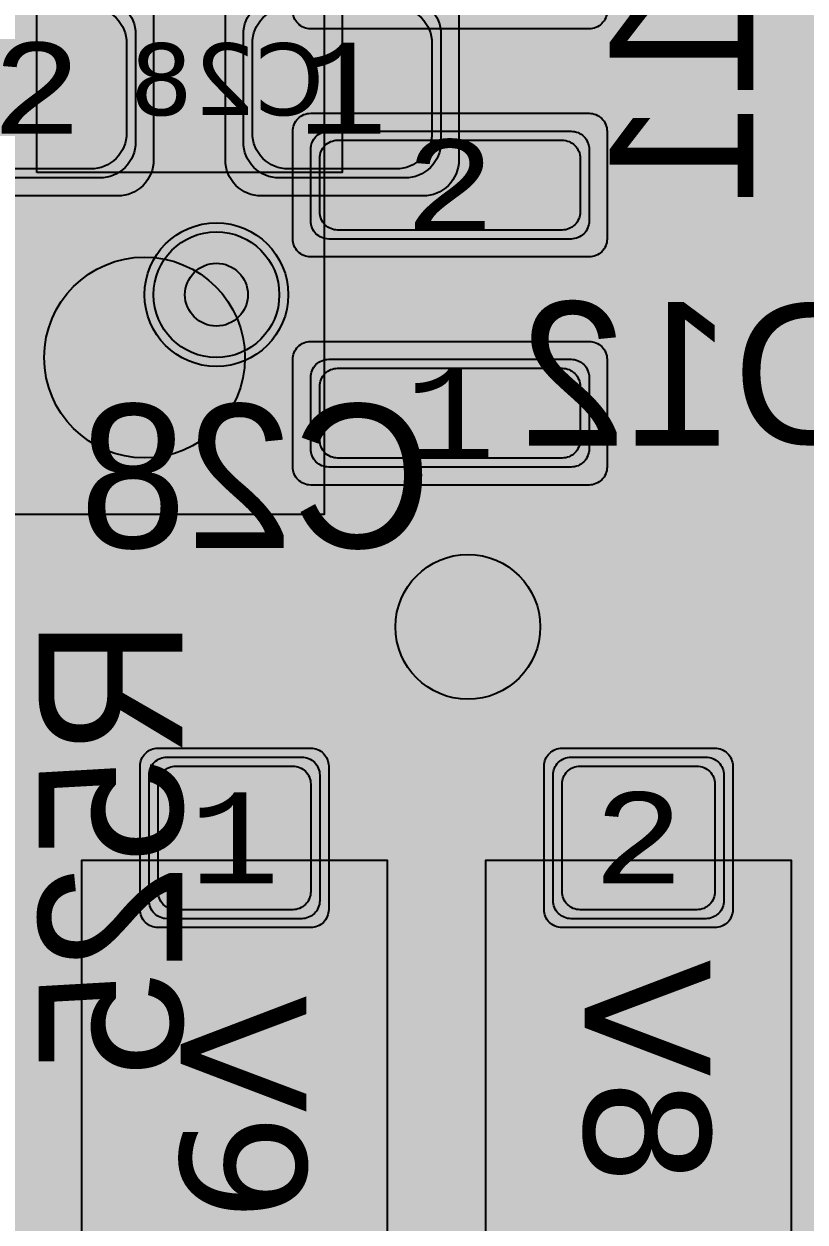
# Model space of a CAD drawing. Extents: x -28 to 199, y -61 to 255.
# Drawn here: x 136.83 to 141.18, y 73.94 to 80.61 of the extents above; entities that cross this region are included whole.
import ezdxf
from ezdxf.enums import TextEntityAlignment as Align

# ---------------------------------------------------------------- set-up
doc = ezdxf.new("R2010")
doc.units = 0
doc.header["$MEASUREMENT"] = 0
for name, color, linetype in [('ASSEMBLY_OUTLINES_BTM', 191, 'CONTINUOUS'), ('ASSEMBLY_OUTLINES_TOP', 102, 'CONTINUOUS'), ('ASSEMBLY_PART_NUMBERS_BTM', 191, 'CONTINUOUS'), ('ASSEMBLY_PART_NUMBERS_TOP', 102, 'CONTINUOUS'), ('ASSEMBLY_REF_DES_BTM', 191, 'CONTINUOUS'), ('ASSEMBLY_REF_DES_TOP', 102, 'CONTINUOUS'), ('DRILL_DRAWING', 21, 'CONTINUOUS'), ('GENERATED_SILKSCREEN_BTM', 255, 'CONTINUOUS'), ('GENERATED_SILKSCREEN_TOP', 140, 'CONTINUOUS'), ('PART_PADS_SMD_BTM', 10, 'CONTINUOUS'), ('PART_PADS_SMD_TOP', 150, 'CONTINUOUS'), ('PIN_NUMBERS_BTM', 8, 'CONTINUOUS'), ('PIN_NUMBERS_TOP', 8, 'CONTINUOUS'), ('PLACEMENT_OUTLINES_BTM', 222, 'CONTINUOUS'), ('PLACEMENT_OUTLINES_TOP', 130, 'CONTINUOUS'), ('PLANE_SHAPES_LAYER_2', 230, 'CONTINUOUS'), ('PLANE_SHAPES_LAYER_3', 81, 'CONTINUOUS'), ('SILKSCREEN_OUTLINES_BTM', 211, 'CONTINUOUS'), ('SILKSCREEN_OUTLINES_TOP', 150, 'CONTINUOUS'), ('SILKSCREEN_REF_DES_BTM', 211, 'CONTINUOUS'), ('SOLDERMASK_PADS_BTM', 12, 'CONTINUOUS'), ('SOLDERMASK_PADS_TOP', 180, 'CONTINUOUS'), ('SOLDERPASTE_PADS_BTM', 12, 'CONTINUOUS'), ('SOLDERPASTE_PADS_TOP', 180, 'CONTINUOUS'), ('TRACES_LAYER_3', 81, 'CONTINUOUS'), ('TRACES_LAYER_BOTTOM', 10, 'CONTINUOUS'), ('TRACES_LAYER_TOP', 150, 'CONTINUOUS'), ('VIA_HOLES_LAYER_2', 30, 'CONTINUOUS'), ('VIA_HOLES_LAYER_3', 30, 'CONTINUOUS'), ('VIA_HOLES_LAYER_BOTTOM', 30, 'CONTINUOUS'), ('VIA_HOLES_LAYER_TOP', 30, 'CONTINUOUS'), ('VIA_PADS_LAYER_2', 230, 'CONTINUOUS'), ('VIA_PADS_LAYER_3', 81, 'CONTINUOUS'), ('VIA_PADS_LAYER_BOTTOM', 10, 'CONTINUOUS'), ('VIA_PADS_LAYER_TOP', 150, 'CONTINUOUS')]:
    doc.layers.add(name, color=color, linetype=linetype)
doc.styles.add('COURIER_NEW', font='COUR.TTF')
doc.styles.add('VERDANA', font='verdana.TTF')
doc.styles.add('VERIBEST_GERBER_0', font='txt')

msp = doc.modelspace()

# ---------------------------------------------------------------- hatches: boundary and pattern name
at = {"layer": 'ASSEMBLY_OUTLINES_TOP'}
h = msp.add_hatch(color=256, dxfattribs=at)
edge = h.paths.add_edge_path()
edge.add_arc((137.5, 78.75), 0.559017, 0, 360)
at = {"layer": 'GENERATED_SILKSCREEN_TOP'}
h = msp.add_hatch(color=256, dxfattribs=at)
edge = h.paths.add_edge_path()
edge.add_arc((139.3, 77.25), 0.403113, 0, 360)
at = {"layer": 'PLANE_SHAPES_LAYER_2'}
h = msp.add_hatch(color=256, dxfattribs=at)
h.paths.add_polyline_path([(169.5, 129.25), (149.5, 129.25), (142.25, 122), (142.25, 90.5), (147.5, 90.5), (147.5, 80), (154, 80), (154, 69.25), (131.75, 69.25), (131.75, 73.25), (121.25, 73.25), (121.25, 81), (110.5, 81), (110.5, 125.75), (106.5, 125.75), (106.5, 128.75), (93.5, 128.75), (93.5, 120.25), (91.75, 120.25), (91.75, 121.5), (80, 121.5), (80, 118.25), (73.25, 118.25), (73.25, 124.5), (67.5, 124.5), (67.5, 128), (57.75, 128), (57.75, 120.25), (55.25, 120.25), (55.25, 121.5), (47.5, 121.5), (47.5, 119), (35, 119), (35, 134.75), (32.75, 134.75), (32.75, 159.75), (29.25, 159.75), (29.25, 175.25), (22.5, 175.25), (22.5, 195.25), (17.25, 195.25), (17.25, 198), (22.5, 198), (22.5, 216.5), (40.25, 216.5), (40.25, 235.5), (54.5, 235.5), (54.5, 254), (87.25, 254), (87.25, 236.25), (86.25, 236.25), (86.25, 228.75), (81, 228.75), (81, 218.75), (95.25, 218.75), (95.25, 194.5), (87, 194.5), (87, 172), (131.1, 172), (131.1, 208.75), (115.5, 208.75), (115.5, 213.75), (106.75, 213.75), (106.75, 218.75), (110.25, 222.25), (110.25, 226.25), (142.5, 226.25), (142.5, 221.5), (160.5, 221.5), (160.5, 240.75), (169.5, 240.75)])
h.paths.add_polyline_path([(35.5, 149.5), (41.75, 149.5), (41.75, 152), (39.25, 152), (39.25, 154), (37.75, 154), (37.75, 152), (35.5, 152)], flags=16)
h.paths.add_polyline_path([(37.5, 125.75), (37.5, 128.75), (42.75, 128.75), (42.75, 125.75)], flags=16)
h.paths.add_polyline_path([(52, 127.75), (52, 130.75), (54.25, 130.75), (54.25, 127.75)], flags=16)
h.paths.add_polyline_path([(50.75, 219.5), (50.75, 226.5), (71.75, 226.5), (71.75, 219.5)], flags=16)
h.paths.add_polyline_path([(66.5, 150.75), (66.5, 177.5), (72.25, 177.5), (72.25, 150.75)], flags=16)
h.paths.add_polyline_path([(47.25, 185.25), (73, 185.25), (73, 188.25), (70.25, 188.25), (70.25, 191), (47.25, 191)], flags=16)
h.paths.add_polyline_path([(84.5, 208), (84.5, 212.75), (85, 212.75), (85, 208)], flags=16)
h.paths.add_polyline_path([(61.5, 137.25), (87.75, 137.25), (87.75, 140.5), (84.75, 140.5), (84.75, 143), (61.5, 143)], flags=16)
h.paths.add_polyline_path([(88.75, 127), (88.75, 130), (91, 130), (91, 127)], flags=16)
h.paths.add_polyline_path([(85.5, 130.25), (85.5, 132.5), (91, 132.5), (91, 130.25)], flags=16)
h.paths.add_polyline_path([(108.75, 142.25), (135.75, 142.25), (135.75, 145.75), (132.25, 145.75), (132.25, 149), (108.75, 149)], flags=16)
h.paths.add_polyline_path([(114.25, 126.75), (140.75, 126.75), (140.75, 129.75), (137.25, 129.75), (137.25, 133), (114.25, 133)], flags=16)
h.paths.add_polyline_path([(155.25, 180.25), (166.25, 180.25), (166.25, 186.25), (152.25, 186.25), (152.25, 183), (155.25, 183)], flags=16)
at = {"layer": 'PLANE_SHAPES_LAYER_3'}
h = msp.add_hatch(color=256, dxfattribs=at)
h.paths.add_polyline_path([(169.5, 129.25), (149.5, 129.25), (142.25, 122), (142.25, 90.5), (147.5, 90.5), (147.5, 80), (154, 80), (154, 69.25), (131.75, 69.25), (131.75, 73.25), (121.25, 73.25), (121.25, 81), (110.5, 81), (110.5, 125.75), (106.5, 125.75), (106.5, 128.75), (93.5, 128.75), (93.5, 120.25), (91.75, 120.25), (91.75, 121.5), (80, 121.5), (80, 118.25), (73.25, 118.25), (73.25, 124.5), (67.5, 124.5), (67.5, 127.75), (58.25, 127.75), (58.25, 130.25), (88.75, 130.25), (88.75, 127), (91, 127), (91, 132.5), (55, 132.5), (55, 131.25), (52, 131.25), (52, 127.75), (55, 127.75), (55, 127.25), (57.75, 127.25), (57.75, 120.25), (55.25, 120.25), (55.25, 121.5), (47.5, 121.5), (47.5, 119), (35, 119), (35, 134.75), (32.75, 134.75), (32.75, 159.75), (29.25, 159.75), (29.25, 175.25), (22.5, 175.25), (22.5, 195.25), (17.25, 195.25), (17.25, 198), (22.5, 198), (22.5, 216.5), (40.25, 216.5), (40.25, 235.5), (54.5, 235.5), (54.5, 254), (87.25, 254), (87.25, 236.25), (86.25, 236.25), (86.25, 228.75), (81, 228.75), (81, 218.75), (95.25, 218.75), (95.25, 194.5), (87, 194.5), (87, 172), (131.1, 172), (131.1, 208.75), (115.5, 208.75), (115.5, 213.75), (106.75, 213.75), (106.75, 218.75), (110.25, 222.25), (110.25, 226.25), (142.5, 226.25), (142.5, 221.5), (160.5, 221.5), (160.5, 240.75), (169.5, 240.75)])
h.paths.add_polyline_path([(35.5, 149.5), (41.75, 149.5), (41.75, 152), (39.25, 152), (39.25, 154), (37.75, 154), (37.75, 152), (35.5, 152)], flags=16)
h.paths.add_polyline_path([(37.5, 125.75), (37.5, 128.75), (42.75, 128.75), (42.75, 125.75)], flags=16)
h.paths.add_polyline_path([(50.75, 219.5), (50.75, 226.5), (71.75, 226.5), (71.75, 219.5)], flags=16)
h.paths.add_polyline_path([(66.5, 150.75), (66.5, 177.5), (72.25, 177.5), (72.25, 150.75)], flags=16)
h.paths.add_polyline_path([(47.25, 185.25), (73, 185.25), (73, 188.25), (70.25, 188.25), (70.25, 191), (47.25, 191)], flags=16)
h.paths.add_polyline_path([(84.5, 208), (84.5, 212.75), (85, 212.75), (85, 208)], flags=16)
h.paths.add_polyline_path([(61.5, 137.25), (87.75, 137.25), (87.75, 140.5), (84.75, 140.5), (84.75, 143), (61.5, 143)], flags=16)
h.paths.add_polyline_path([(108.75, 142.25), (135.75, 142.25), (135.75, 145.75), (132.25, 145.75), (132.25, 149), (108.75, 149)], flags=16)
h.paths.add_polyline_path([(114.25, 126.75), (140.75, 126.75), (140.75, 129.75), (137.25, 129.75), (137.25, 133), (114.25, 133)], flags=16)
h.paths.add_polyline_path([(155.25, 180.25), (166.25, 180.25), (166.25, 186.25), (152.25, 186.25), (152.25, 183), (155.25, 183)], flags=16)
at = {"layer": 'SILKSCREEN_OUTLINES_TOP'}
h = msp.add_hatch(color=256, dxfattribs=at)
edge = h.paths.add_edge_path()
edge.add_arc((139.3, 77.25), 0.403113, 0, 360)
at = {"layer": 'VIA_HOLES_LAYER_2'}
h = msp.add_hatch(color=256, dxfattribs=at)
edge = h.paths.add_edge_path()
edge.add_arc((137.9, 79.1), 0.175, 0, 360)
at = {"layer": 'VIA_HOLES_LAYER_3'}
h = msp.add_hatch(color=256, dxfattribs=at)
edge = h.paths.add_edge_path()
edge.add_arc((137.9, 79.1), 0.175, 0, 360)
at = {"layer": 'VIA_HOLES_LAYER_BOTTOM'}
h = msp.add_hatch(color=256, dxfattribs=at)
edge = h.paths.add_edge_path()
edge.add_arc((137.9, 79.1), 0.175, 0, 360)
at = {"layer": 'VIA_HOLES_LAYER_TOP'}
h = msp.add_hatch(color=256, dxfattribs=at)
edge = h.paths.add_edge_path()
edge.add_arc((137.9, 79.1), 0.175, 0, 360)

# ---------------------------------------------------------------- linework, layer by layer
at = {"layer": 'ASSEMBLY_OUTLINES_BTM'}
msp.add_lwpolyline([(136.9, 79.78), (136.9, 80.73), (138.6, 80.73), (138.6, 79.78)], close=True, dxfattribs=at)
at = {"layer": 'ASSEMBLY_OUTLINES_TOP', "const_width": 0.2}
msp.add_lwpolyline([(134.5, 77.875), (134.5, 86.625), (138.5, 86.625), (138.5, 77.875)], close=True, dxfattribs=at)
at = {"layer": 'ASSEMBLY_OUTLINES_TOP'}
for points in [[(137.15, 73.05), (137.15, 75.95), (138.85, 75.95), (138.85, 73.05)], [(139.4, 73.05), (139.4, 75.95), (141.1, 75.95), (141.1, 73.05)]]:
    msp.add_lwpolyline(points, close=True, dxfattribs=at)
at = {"layer": 'ASSEMBLY_OUTLINES_TOP', "const_width": 0.1}
msp.add_lwpolyline([(138.75, 75.5), (137.25, 75.5)], dxfattribs=at)
at = {"layer": 'ASSEMBLY_OUTLINES_TOP'}
msp.add_circle((137.5, 78.75), 0.559017, dxfattribs=at)
at = {"layer": 'GENERATED_SILKSCREEN_BTM', "const_width": 0.15}
for points in [[(140.854, 80.444), (140.8556, 80.4504), (140.8588, 80.4536), (140.8644, 80.456), (140.8708, 80.4568), (140.8764, 80.456), (140.882, 80.4536), (140.886, 80.4504), (140.8868, 80.444), (140.8868, 80.132), (140.886, 80.1264), (140.882, 80.1216), (140.8764, 80.1192), (140.8708, 80.1184), (140.8644, 80.1192), (140.8588, 80.1216), (140.8556, 80.1264), (140.854, 80.132), (140.854, 80.2728), (140.1028, 80.2728), (140.0972, 80.2736), (140.0932, 80.276), (140.0908, 80.28), (140.09, 80.2856), (140.0892, 80.2896), (140.0892, 80.2936), (140.0908, 80.2968), (140.094, 80.3), (140.3132, 80.456), (140.3188, 80.4584), (140.3244, 80.4584), (140.3292, 80.456), (140.3332, 80.452), (140.3364, 80.4472), (140.338, 80.4416), (140.338, 80.4384), (140.3364, 80.436), (140.3348, 80.4336), (140.3324, 80.432), (140.1532, 80.304), (140.854, 80.304), (140.854, 80.444)], [(140.854, 79.716), (140.8556, 79.7224), (140.8588, 79.7256), (140.8644, 79.728), (140.8708, 79.7288), (140.8764, 79.728), (140.882, 79.7256), (140.886, 79.7224), (140.8868, 79.716), (140.8868, 79.404), (140.886, 79.3984), (140.882, 79.3936), (140.8764, 79.3912), (140.8708, 79.3904), (140.8644, 79.3912), (140.8588, 79.3936), (140.8556, 79.3984), (140.854, 79.404), (140.854, 79.5448), (140.1028, 79.5448), (140.0972, 79.5456), (140.0932, 79.548), (140.0908, 79.552), (140.09, 79.5576), (140.0892, 79.5616), (140.0892, 79.5656), (140.0908, 79.5688), (140.094, 79.572), (140.3132, 79.728), (140.3188, 79.7304), (140.3244, 79.7304), (140.3292, 79.728), (140.3332, 79.724), (140.3364, 79.7192), (140.338, 79.7136), (140.338, 79.7104), (140.3364, 79.708), (140.3348, 79.7056), (140.3324, 79.704), (140.1532, 79.576), (140.854, 79.576), (140.854, 79.716)], [(140.5708, 78.2792), (140.5772, 78.2776), (140.5812, 78.2744), (140.5828, 78.2688), (140.5836, 78.2624), (140.5828, 78.2568), (140.5812, 78.2512), (140.5772, 78.2472), (140.5708, 78.2464), (140.2588, 78.2464), (140.2532, 78.2472), (140.2484, 78.2512), (140.246, 78.2568), (140.2452, 78.2624), (140.246, 78.2688), (140.2484, 78.2744), (140.2532, 78.2776), (140.2588, 78.2792), (140.3996, 78.2792), (140.3996, 79.0304), (140.4004, 79.036), (140.4028, 79.04), (140.4068, 79.0424), (140.4124, 79.0432), (140.4164, 79.044), (140.4204, 79.044), (140.4236, 79.0424), (140.4268, 79.0392), (140.5828, 78.82), (140.5844, 78.8168), (140.5852, 78.8144), (140.5852, 78.8088), (140.5828, 78.804), (140.5788, 78.8), (140.574, 78.7968), (140.5684, 78.7952), (140.5652, 78.7952), (140.5628, 78.796), (140.5588, 78.8008), (140.4308, 78.98), (140.4308, 78.2792), (140.5708, 78.2792)], [(139.5268, 79.0432), (139.3924, 78.9336), (139.39, 78.9296), (139.3892, 78.9264), (139.3876, 78.924), (139.3868, 78.9208), (139.3868, 78.8112), (139.3876, 78.808), (139.3892, 78.8032), (139.39, 78.7992), (139.3924, 78.7976), (139.9252, 78.3648), (139.9252, 78.2792), (139.4028, 78.2792), (139.3972, 78.2776), (139.3924, 78.2744), (139.39, 78.2688), (139.3892, 78.2624), (139.39, 78.2568), (139.3924, 78.2512), (139.3972, 78.248), (139.4028, 78.2464), (139.942, 78.2464), (139.9484, 78.248), (139.9524, 78.252), (139.9564, 78.256), (139.958, 78.2624), (139.958, 78.372), (139.9572, 78.3744), (139.9556, 78.38), (139.954, 78.3824), (139.9532, 78.384), (139.9508, 78.3856), (139.4188, 78.8192), (139.4188, 78.9128), (139.5436, 79.0136), (139.802, 79.0136), (139.9324, 78.9072), (139.938, 78.9056), (139.9436, 78.9064), (139.9484, 78.9088), (139.9524, 78.9136), (139.9548, 78.9184), (139.9556, 78.924), (139.9548, 78.9296), (139.9532, 78.932), (139.9508, 78.9336), (139.8164, 79.0432), (139.8132, 79.044), (139.8116, 79.0448), (139.81, 79.0456), (139.8068, 79.0464), (139.5372, 79.0464), (139.534, 79.0456), (139.5324, 79.0448), (139.53, 79.044), (139.5268, 79.0432)], [(141.4268, 78.2464), (141.022, 78.2464), (141.0188, 78.2464), (141.0172, 78.2472), (141.0156, 78.248), (141.0116, 78.2496), (140.8764, 78.3592), (140.874, 78.3624), (140.8732, 78.364), (140.8716, 78.368), (140.8708, 78.372), (140.8708, 78.9208), (140.8716, 78.9248), (140.8732, 78.9272), (140.8732, 78.9296), (140.8748, 78.9304), (140.8756, 78.9312), (140.8764, 78.9328), (141.0116, 79.0432)], [(141.4092, 79.0136), (141.0276, 79.0136), (140.9028, 78.9128), (140.9028, 78.38), (141.0276, 78.2792), (141.4092, 78.2792), (141.4092, 79.0136)], [(141.0116, 79.0432), (141.0156, 79.0448), (141.0188, 79.0456), (141.022, 79.0464), (141.4268, 79.0464)], [(136.9448, 78.1812), (136.9704, 78.1044), (136.9448, 78.0276), (136.9448, 78.0252), (136.944, 78.022), (136.944, 77.7748), (136.944, 77.7724), (136.9448, 77.77), (136.9456, 77.7668), (136.9488, 77.7636), (137.0288, 77.6812), (137.0328, 77.678), (137.0368, 77.6772), (137.04, 77.6764), (137.3336, 77.6764), (137.336, 77.6764), (137.3384, 77.6772), (137.3416, 77.678), (137.3448, 77.6812), (137.4248, 77.7636), (137.4288, 77.7668), (137.4296, 77.77), (137.4296, 77.7748), (137.4296, 78.022), (137.4296, 78.0252), (137.4296, 78.0268), (137.4288, 78.0276), (137.4032, 78.1044), (137.4288, 78.1812), (137.4296, 78.182), (137.4296, 78.1868), (137.4296, 78.3788), (137.4296, 78.382), (137.4288, 78.386), (137.4248, 78.39), (137.3448, 78.4724), (137.3416, 78.4748), (137.3384, 78.4756), (137.336, 78.4764), (137.3336, 78.4764), (137.04, 78.4764), (137.0368, 78.4756), (137.0328, 78.4748), (137.0288, 78.4724), (136.9488, 78.39), (136.9456, 78.3852), (136.9448, 78.382), (136.944, 78.3788), (136.944, 78.1868), (136.944, 78.1836), (136.9448, 78.182), (136.9448, 78.1812)], [(137.8064, 78.4732), (137.672, 78.3636), (137.6696, 78.3596), (137.6688, 78.3564), (137.6672, 78.354), (137.6664, 78.3508), (137.6664, 78.2412), (137.6672, 78.238), (137.6688, 78.2332), (137.6696, 78.2292), (137.672, 78.2276), (138.2048, 77.7948), (138.2048, 77.7092), (137.6824, 77.7092), (137.6768, 77.7076), (137.672, 77.7044), (137.6696, 77.6988), (137.6688, 77.6924), (137.6696, 77.6868), (137.672, 77.6812), (137.6768, 77.678), (137.6824, 77.6764), (138.2216, 77.6764), (138.228, 77.678), (138.232, 77.682), (138.236, 77.686), (138.2376, 77.6924), (138.2376, 77.802), (138.2368, 77.8044), (138.2352, 77.81), (138.2336, 77.8124), (138.2328, 77.814), (138.2304, 77.8156), (137.6984, 78.2492), (137.6984, 78.3428), (137.8232, 78.4436), (138.0816, 78.4436), (138.212, 78.3372), (138.2176, 78.3356), (138.2232, 78.3364), (138.228, 78.3388), (138.232, 78.3436), (138.2344, 78.3484), (138.2352, 78.354), (138.2344, 78.3596), (138.2328, 78.362), (138.2304, 78.3636), (138.096, 78.4732), (138.0928, 78.474), (138.0912, 78.4748), (138.0896, 78.4756), (138.0864, 78.4764), (137.8168, 78.4764), (137.8136, 78.4756), (137.812, 78.4748), (137.8096, 78.474), (137.8064, 78.4732)], [(138.8504, 77.6796), (138.9848, 77.7892), (138.9888, 77.7916), (138.9896, 77.7948), (138.9912, 77.798), (138.992, 77.802), (138.992, 78.3508), (138.9912, 78.3548), (138.9896, 78.358), (138.988, 78.3596), (138.9872, 78.3612), (138.9856, 78.3636), (138.8504, 78.4732), (138.848, 78.474), (138.8456, 78.4748), (138.8448, 78.4756), (138.8416, 78.4764), (138.572, 78.4764), (138.568, 78.4756), (138.5664, 78.4748), (138.564, 78.474), (138.5616, 78.4732), (138.4264, 78.3636), (138.4232, 78.3596), (138.4216, 78.3532), (138.4224, 78.3484), (138.424, 78.3444), (138.4264, 78.3412), (138.4304, 78.338), (138.4344, 78.3356), (138.4384, 78.3348), (138.4424, 78.3348), (138.4456, 78.3372), (138.5776, 78.4436), (138.836, 78.4436), (138.9592, 78.3428), (138.9592, 77.81), (138.836, 77.7092), (138.5776, 77.7092), (138.4456, 77.8156), (138.4424, 77.8172), (138.4384, 77.818), (138.4344, 77.8172), (138.4304, 77.8148), (138.4264, 77.8116), (138.424, 77.8076), (138.4224, 77.8028), (138.4216, 77.798), (138.4232, 77.7932), (138.4264, 77.7892), (138.5616, 77.6796), (138.5648, 77.678), (138.5656, 77.6772), (138.568, 77.6772), (138.5688, 77.6764), (138.5696, 77.6764), (138.572, 77.6764), (138.8416, 77.6764), (138.8448, 77.6772), (138.848, 77.678), (138.8504, 77.6796)], [(137.3976, 78.37), (137.3976, 78.1884), (137.376, 78.1196), (136.9992, 78.1196), (136.976, 78.1884), (136.976, 78.37), (137.0472, 78.4436), (137.3256, 78.4436), (137.3976, 78.37)], [(137.3976, 78.0188), (137.3976, 77.782), (137.3256, 77.7092), (137.0472, 77.7092), (136.976, 77.782), (136.976, 78.0188), (136.9992, 78.0876), (137.376, 78.0876), (137.3976, 78.0188)], [(137.2108, 76.6256), (137.2092, 76.6232), (137.2052, 76.6224), (137.2012, 76.62), (137.1972, 76.62), (137.0324, 76.62), (137.0284, 76.62), (137.026, 76.6224), (137.0236, 76.6224), (137.0228, 76.6232), (137.022, 76.624), (137.0196, 76.6256), (136.91, 76.7616), (136.9084, 76.7656), (136.9076, 76.768), (136.9068, 76.772), (136.9068, 77.1752), (136.9084, 77.1824), (136.9124, 77.1864), (136.9172, 77.1912), (136.9228, 77.1928), (137.6908, 77.1928), (137.6972, 77.1912), (137.7012, 77.1872), (137.7036, 77.1824), (137.7044, 77.1768), (137.7036, 77.1704), (137.7012, 77.1648), (137.6972, 77.1608), (137.6908, 77.1592), (137.3228, 77.1592), (137.3228, 76.7832), (137.6956, 76.652), (137.7012, 76.6488), (137.7044, 76.6432), (137.7052, 76.6368), (137.7036, 76.632), (137.7012, 76.6272), (137.6964, 76.6232), (137.6916, 76.6208), (137.6852, 76.6224), (137.3124, 76.7536), (137.2108, 76.6256)], [(136.9396, 77.1592), (136.9396, 76.776), (137.0404, 76.652), (137.1892, 76.652), (137.2908, 76.776), (137.2908, 77.1592), (136.9396, 77.1592)], [(137.182, 76.2856), (137.1828, 76.2888), (137.1836, 76.2912), (137.1852, 76.2944), (137.2732, 76.4032), (136.9396, 76.4032), (136.9396, 75.8808), (136.938, 75.8752), (136.9348, 75.8704), (136.9292, 75.868), (136.9236, 75.8672), (136.9172, 75.868), (136.9116, 75.8704), (136.9084, 75.8752), (136.9068, 75.8808), (136.9068, 76.4208), (136.9084, 76.4264), (136.9124, 76.4304), (136.9172, 76.4352), (136.9228, 76.4368), (137.3076, 76.4368), (137.3132, 76.436), (137.3172, 76.4336), (137.3196, 76.4304), (137.3212, 76.4248), (137.3228, 76.4208), (137.3236, 76.4176), (137.3228, 76.4136), (137.3204, 76.4104), (137.214, 76.28), (137.214, 76.0216), (137.3156, 75.8968), (137.5732, 75.8968), (137.6732, 76.0216), (137.6732, 76.28), (137.5676, 76.4104), (137.5652, 76.416), (137.5652, 76.4208), (137.5684, 76.4256), (137.5724, 76.4304), (137.578, 76.4336), (137.5836, 76.4344), (137.5868, 76.4344), (137.5892, 76.4336), (137.5932, 76.4296), (137.7036, 76.2944), (137.7052, 76.292), (137.7052, 76.2888), (137.7068, 76.2856), (137.7068, 76.016), (137.7068, 76.0136), (137.706, 76.0128), (137.706, 76.012), (137.7052, 76.0104), (137.7052, 76.0088), (137.7036, 76.0056), (137.5932, 75.8704), (137.5908, 75.868), (137.5892, 75.8672), (137.5844, 75.8656), (137.5812, 75.8648), (137.3076, 75.8648), (137.3044, 75.8656), (137.2996, 75.8672), (137.298, 75.8672), (137.2972, 75.868), (137.2956, 75.8696), (137.294, 75.8704), (137.1852, 76.0056), (137.1836, 76.0096), (137.1828, 76.012), (137.182, 76.016), (137.182, 76.2856)], [(136.91, 75.2488), (137.0196, 75.1144), (137.0236, 75.112), (137.0268, 75.1112), (137.0292, 75.1096), (137.0324, 75.1088), (137.142, 75.1088), (137.1444, 75.1096), (137.15, 75.1112), (137.154, 75.112), (137.1556, 75.1144), (137.5884, 75.6472), (137.674, 75.6472), (137.674, 75.1248), (137.6756, 75.1192), (137.6788, 75.1144), (137.6844, 75.112), (137.6908, 75.1112), (137.6964, 75.112), (137.702, 75.1144), (137.7052, 75.1192), (137.7068, 75.1248), (137.7068, 75.664), (137.7052, 75.6704), (137.7012, 75.6744), (137.6972, 75.6784), (137.6908, 75.68), (137.5812, 75.68), (137.5788, 75.6792), (137.5732, 75.6776), (137.5708, 75.676), (137.5692, 75.6744), (137.5676, 75.6728), (137.134, 75.1408), (137.0404, 75.1408), (136.9396, 75.2656), (136.9396, 75.524), (137.046, 75.6544), (137.0476, 75.66), (137.0468, 75.6648), (137.0444, 75.6704), (137.0396, 75.6736), (137.0348, 75.6768), (137.0292, 75.6776), (137.0236, 75.6768), (137.0196, 75.6728), (136.91, 75.5384), (136.9092, 75.5352), (136.9084, 75.5328), (136.9076, 75.532), (136.9068, 75.5288), (136.9068, 75.2592), (136.9076, 75.256), (136.9076, 75.2552), (136.9084, 75.2544), (136.9092, 75.252), (136.91, 75.2488)], [(137.182, 74.7736), (137.1828, 74.7768), (137.1836, 74.7792), (137.1852, 74.7824), (137.2732, 74.8912), (136.9396, 74.8912), (136.9396, 74.3688), (136.938, 74.3632), (136.9348, 74.3584), (136.9292, 74.356), (136.9236, 74.3552), (136.9172, 74.356), (136.9116, 74.3584), (136.9084, 74.3632), (136.9068, 74.3688), (136.9068, 74.9088), (136.9084, 74.9144), (136.9124, 74.9184), (136.9172, 74.9232), (136.9228, 74.9248), (137.3076, 74.9248), (137.3132, 74.924), (137.3172, 74.9216), (137.3196, 74.9184), (137.3212, 74.9128), (137.3228, 74.9088), (137.3236, 74.9056), (137.3228, 74.9016), (137.3204, 74.8984), (137.214, 74.768), (137.214, 74.5096), (137.3156, 74.3848), (137.5732, 74.3848), (137.6732, 74.5096), (137.6732, 74.768), (137.5676, 74.8984), (137.5652, 74.904), (137.5652, 74.9088), (137.5684, 74.9136), (137.5724, 74.9184), (137.578, 74.9216), (137.5836, 74.9224), (137.5868, 74.9224), (137.5892, 74.9216), (137.5932, 74.9176), (137.7036, 74.7824), (137.7052, 74.78), (137.7052, 74.7768), (137.7068, 74.7736), (137.7068, 74.504), (137.7068, 74.5016), (137.706, 74.5008), (137.706, 74.5), (137.7052, 74.4984), (137.7052, 74.4968), (137.7036, 74.4936), (137.5932, 74.3584), (137.5908, 74.356), (137.5892, 74.3552), (137.5844, 74.3536), (137.5812, 74.3528), (137.3076, 74.3528), (137.3044, 74.3536), (137.2996, 74.3552), (137.298, 74.3552), (137.2972, 74.356), (137.2956, 74.3576), (137.294, 74.3584), (137.1852, 74.4936), (137.1836, 74.4976), (137.1828, 74.5), (137.182, 74.504), (137.182, 74.7736)]]:
    msp.add_lwpolyline(points, dxfattribs=at)
msp.add_lwpolyline([(138.033844, 79.779995), (137.466156, 79.779995, 1.1642e-05), (137.466164, 79.780005), (138.033836, 79.780005, 1.1642e-05), (138.033844, 79.779995)], format="xyb", dxfattribs=at)
at = {"layer": 'GENERATED_SILKSCREEN_TOP', "const_width": 0.15}
for points in [[(138.500005, 80.083206, 1.45686e-05), (138.499995, 80.083204), (138.499995, 80.606796, 1.45686e-05), (138.500005, 80.606794), (138.500005, 80.083206)], [(138.500005, 78.813206, 1.45686e-05), (138.499995, 78.813204), (138.499995, 79.336796, 1.45686e-05), (138.500005, 79.336794), (138.500005, 78.813206)], [(138.500005, 77.875, -0.4142135624), (138.5, 77.874995), (134.5, 77.874995, -0.4142135624), (134.499995, 77.875), (134.499995, 78.066794, 1.45686e-05), (134.500005, 78.066796), (134.500005, 77.875005), (138.499995, 77.875005), (138.499995, 78.066796, 1.45686e-05), (138.500005, 78.066794), (138.500005, 77.875)], [(137.45, 75.949995), (137.150005, 75.949995), (137.150005, 73.050005), (137.45, 73.050005), (137.45, 73.049995), (137.15, 73.049995, -0.4142135624), (137.149995, 73.05), (137.149995, 75.95, -0.4142135624), (137.15, 75.950005), (137.45, 75.950005), (137.45, 75.949995)], [(138.850005, 73.05, -0.4142135624), (138.85, 73.049995), (138.55, 73.049995), (138.55, 73.050005), (138.849995, 73.050005), (138.849995, 75.949995), (138.55, 75.949995), (138.55, 75.950005), (138.85, 75.950005, -0.4142135624), (138.850005, 75.95), (138.850005, 73.05)], [(139.7, 75.949995), (139.400005, 75.949995), (139.400005, 73.050005), (139.7, 73.050005), (139.7, 73.049995), (139.4, 73.049995, -0.4142135624), (139.399995, 73.05), (139.399995, 75.95, -0.4142135624), (139.4, 75.950005), (139.7, 75.950005), (139.7, 75.949995)], [(141.100005, 73.05, -0.4142135624), (141.1, 73.049995), (140.8, 73.049995), (140.8, 73.050005), (141.099995, 73.050005), (141.099995, 75.949995), (140.8, 75.949995), (140.8, 75.950005), (141.1, 75.950005, -0.4142135624), (141.100005, 75.95), (141.100005, 73.05)]]:
    msp.add_lwpolyline(points, format="xyb", dxfattribs=at)
at = {"layer": 'GENERATED_SILKSCREEN_TOP'}
msp.add_circle((139.3, 77.25), 0.403113, dxfattribs=at)
at = {"layer": 'PART_PADS_SMD_BTM'}
for points in [[(137.45, 79.95, -0.4142135624), (137.25, 79.75), (136.55, 79.75, -0.4142135624), (136.35, 79.95), (136.35, 80.55, -0.4142135624), (136.55, 80.75), (137.25, 80.75, -0.4142135624), (137.45, 80.55)], [(139.15, 79.95, -0.4142135624), (138.95, 79.75), (138.25, 79.75, -0.4142135624), (138.05, 79.95), (138.05, 80.55, -0.4142135624), (138.25, 80.75), (138.95, 80.75, -0.4142135624), (139.15, 80.55)]]:
    msp.add_lwpolyline(points, format="xyb", close=True, dxfattribs=at)
at = {"layer": 'PART_PADS_SMD_TOP'}
for points in [[(139.975, 79.51, -0.4142135624), (139.875, 79.41), (138.525, 79.41, -0.4142135624), (138.425, 79.51), (138.425, 79.91, -0.4142135624), (138.525, 80.01), (139.875, 80.01, -0.4142135624), (139.975, 79.91)], [(139.975, 78.24, -0.4142135624), (139.875, 78.14), (138.525, 78.14, -0.4142135624), (138.425, 78.24), (138.425, 78.64, -0.4142135624), (138.525, 78.74), (139.875, 78.74, -0.4142135624), (139.975, 78.64)], [(137.525, 76.425, -0.4142135624), (137.625, 76.525), (138.375, 76.525, -0.4142135624), (138.475, 76.425), (138.475, 75.725, -0.4142135624), (138.375, 75.625), (137.625, 75.625, -0.4142135624), (137.525, 75.725)], [(140.725, 75.725, -0.4142135624), (140.625, 75.625), (139.875, 75.625, -0.4142135624), (139.775, 75.725), (139.775, 76.425, -0.4142135624), (139.875, 76.525), (140.625, 76.525, -0.4142135624), (140.725, 76.425)]]:
    msp.add_lwpolyline(points, format="xyb", close=True, dxfattribs=at)
at = {"layer": 'PLACEMENT_OUTLINES_BTM'}
msp.add_lwpolyline([(136.9, 79.78), (136.9, 80.73), (138.6, 80.73), (138.6, 79.78)], close=True, dxfattribs=at)
at = {"layer": 'PLACEMENT_OUTLINES_TOP'}
for points in [[(134.5, 77.875), (134.5, 86.625), (138.5, 86.625), (138.5, 77.875)], [(137.15, 73.05), (137.15, 75.95), (138.85, 75.95), (138.85, 73.05)], [(139.4, 73.05), (139.4, 75.95), (141.1, 75.95), (141.1, 73.05)]]:
    msp.add_lwpolyline(points, close=True, dxfattribs=at)
at = {"layer": 'SILKSCREEN_OUTLINES_BTM'}
msp.add_lwpolyline([(136.9, 79.78), (136.9, 80.73), (138.6, 80.73), (138.6, 79.78)], close=True, dxfattribs=at)
at = {"layer": 'SILKSCREEN_OUTLINES_TOP'}
for points in [[(134.5, 77.875), (134.5, 86.625), (138.5, 86.625), (138.5, 77.875)], [(134.5, 77.875), (134.5, 86.625), (138.5, 86.625), (138.5, 77.875)], [(137.15, 73.05), (137.15, 75.95), (138.85, 75.95), (138.85, 73.05)], [(139.4, 73.05), (139.4, 75.95), (141.1, 75.95), (141.1, 73.05)]]:
    msp.add_lwpolyline(points, close=True, dxfattribs=at)
msp.add_circle((139.3, 77.25), 0.403113, dxfattribs=at)
at = {"layer": 'SOLDERMASK_PADS_BTM'}
for points in [[(137.55, 79.85, -0.4142135624), (137.35, 79.65), (136.45, 79.65, -0.4142135624), (136.25, 79.85), (136.25, 80.65, -0.4142135624), (136.45, 80.85), (137.35, 80.85, -0.4142135624), (137.55, 80.65)], [(139.25, 79.85, -0.4142135624), (139.05, 79.65), (138.15, 79.65, -0.4142135624), (137.95, 79.85), (137.95, 80.65, -0.4142135624), (138.15, 80.85), (139.05, 80.85, -0.4142135624), (139.25, 80.65)]]:
    msp.add_lwpolyline(points, format="xyb", close=True, dxfattribs=at)
at = {"layer": 'SOLDERMASK_PADS_TOP'}
for points in [[(140.075, 80.68, -0.4142135624), (139.975, 80.58), (138.425, 80.58, -0.4142135624), (138.325, 80.68), (138.325, 81.28, -0.4142135624), (138.425, 81.38), (139.975, 81.38, -0.4142135624), (140.075, 81.28)], [(140.075, 79.41, -0.4142135624), (139.975, 79.31), (138.425, 79.31, -0.4142135624), (138.325, 79.41), (138.325, 80.01, -0.4142135624), (138.425, 80.11), (139.975, 80.11, -0.4142135624), (140.075, 80.01)], [(140.075, 78.14, -0.4142135624), (139.975, 78.04), (138.425, 78.04, -0.4142135624), (138.325, 78.14), (138.325, 78.74, -0.4142135624), (138.425, 78.84), (139.975, 78.84, -0.4142135624), (140.075, 78.74)], [(137.475, 76.475, -0.4142135624), (137.575, 76.575), (138.425, 76.575, -0.4142135624), (138.525, 76.475), (138.525, 75.675, -0.4142135624), (138.425, 75.575), (137.575, 75.575, -0.4142135624), (137.475, 75.675)], [(140.775, 75.675, -0.4142135624), (140.675, 75.575), (139.825, 75.575, -0.4142135624), (139.725, 75.675), (139.725, 76.475, -0.4142135624), (139.825, 76.575), (140.675, 76.575, -0.4142135624), (140.775, 76.475)]]:
    msp.add_lwpolyline(points, format="xyb", close=True, dxfattribs=at)
at = {"layer": 'SOLDERPASTE_PADS_BTM'}
for points in [[(137.4, 80, -0.4142135624), (137.2, 79.8), (136.6, 79.8, -0.4142135624), (136.4, 80), (136.4, 80.5, -0.4142135624), (136.6, 80.7), (137.2, 80.7, -0.4142135624), (137.4, 80.5)], [(139.1, 80, -0.4142135624), (138.9, 79.8), (138.3, 79.8, -0.4142135624), (138.1, 80), (138.1, 80.5, -0.4142135624), (138.3, 80.7), (138.9, 80.7, -0.4142135624), (139.1, 80.5)]]:
    msp.add_lwpolyline(points, format="xyb", close=True, dxfattribs=at)
at = {"layer": 'SOLDERPASTE_PADS_TOP'}
for points in [[(139.925, 79.56, -0.4142135624), (139.825, 79.46), (138.575, 79.46, -0.4142135624), (138.475, 79.56), (138.475, 79.86, -0.4142135624), (138.575, 79.96), (139.825, 79.96, -0.4142135624), (139.925, 79.86)], [(139.925, 78.29, -0.4142135624), (139.825, 78.19), (138.575, 78.19, -0.4142135624), (138.475, 78.29), (138.475, 78.59, -0.4142135624), (138.575, 78.69), (139.825, 78.69, -0.4142135624), (139.925, 78.59)], [(137.575, 76.375, -0.4142135624), (137.675, 76.475), (138.325, 76.475, -0.4142135624), (138.425, 76.375), (138.425, 75.775, -0.4142135624), (138.325, 75.675), (137.675, 75.675, -0.4142135624), (137.575, 75.775)], [(140.675, 75.775, -0.4142135624), (140.575, 75.675), (139.925, 75.675, -0.4142135624), (139.825, 75.775), (139.825, 76.375, -0.4142135624), (139.925, 76.475), (140.575, 76.475, -0.4142135624), (140.675, 76.375)]]:
    msp.add_lwpolyline(points, format="xyb", close=True, dxfattribs=at)
at = {"layer": 'TRACES_LAYER_3', "const_width": 0.5}
for points in [[(132.3, 83), (132.3, 77.068448), (135.475438, 73.89301), (148.01601, 73.89301), (149.223, 75.1), (149.9, 75.1)], [(144.7, 80), (136.3, 80), (133.8, 77.5)]]:
    msp.add_lwpolyline(points, dxfattribs=at)
at = {"layer": 'TRACES_LAYER_BOTTOM'}
for points, const_width in [([(128.35, 79), (128.987291, 78.362709), (129.037291, 78.362709), (129.157156, 78.242844), (139.521243, 78.242844), (140.7, 79.421601), (140.7, 82.7)], 0.35), ([(136.9, 80.25), (136.9, 81.027), (136.846, 81.027), (136.8, 81.073), (136.8, 81.9)], 0.35), ([(137.9, 79.1), (137.9, 79.6), (138.55, 80.25), (138.6, 80.25)], 0.35), ([(138.3, 71.75), (138.3, 73.893516), (137.343516, 74.85), (136, 74.85)], 0.5)]:
    msp.add_lwpolyline(points, dxfattribs=dict(at, const_width=const_width))
at = {"layer": 'TRACES_LAYER_TOP', "const_width": 0.35}
for points in [[(141.9, 80), (140.93023, 80), (140.64023, 79.71), (139.2, 79.71)], [(139.2, 78.44), (139.675, 78.44), (140.25, 77.865), (140.25, 76.075)], [(138, 76.075), (140.25, 76.075)]]:
    msp.add_lwpolyline(points, dxfattribs=at)
at = {"layer": 'VIA_HOLES_LAYER_2'}
msp.add_circle((137.9, 79.1), 0.175, dxfattribs=at)
at = {"layer": 'VIA_HOLES_LAYER_3'}
msp.add_circle((137.9, 79.1), 0.175, dxfattribs=at)
at = {"layer": 'VIA_HOLES_LAYER_BOTTOM'}
msp.add_circle((137.9, 79.1), 0.175, dxfattribs=at)
at = {"layer": 'VIA_HOLES_LAYER_TOP'}
msp.add_circle((137.9, 79.1), 0.175, dxfattribs=at)
at = {"layer": 'VIA_PADS_LAYER_2'}
msp.add_circle((137.9, 79.1), 0.4, dxfattribs=at)
at = {"layer": 'VIA_PADS_LAYER_3'}
msp.add_circle((137.9, 79.1), 0.4, dxfattribs=at)
at = {"layer": 'VIA_PADS_LAYER_BOTTOM'}
msp.add_circle((137.9, 79.1), 0.35, dxfattribs=at)
at = {"layer": 'VIA_PADS_LAYER_TOP'}
msp.add_circle((137.9, 79.1), 0.35, dxfattribs=at)

# ---------------------------------------------------------------- texts
at = {"layer": 'ASSEMBLY_PART_NUMBERS_BTM', "style": 'VERIBEST_GERBER_0', "text_generation_flag": 2}
for s, p in [('SN74AHCT1G00DBVR', (135.79, 95)), ('ERJ-3EKF4701V', (139.71, 91)), ('CL21B225KOFNNNE', (137.96, 85)), ('ERJ-3EKF4701V', (136.04, 83.75)), ('ERJ-3EKF4701V', (137.54, 83.75)), ('CL21B106KOQNNNE', (140.21, 83.5))]:
    msp.add_text(s, height=2.032, rotation=90, dxfattribs=at).set_placement(p, align=Align.TOP_LEFT)
for s, p in [('CL10B104KB8SFNC', (137.75, 77.71)), ('GRM188R71H123KA01D', (147, 75.71)), ('CL10C010BB8NNNC', (146.75, 75.29)), ('CL21B106KOQNNNE', (139.25, 74.29)), ('ERJ-3EKF2000V', (151, 73.96))]:
    msp.add_text(s, height=2.032, dxfattribs=at).set_placement(p, align=Align.TOP_LEFT)
at = {"layer": 'ASSEMBLY_PART_NUMBERS_TOP', "style": 'VERIBEST_GERBER_0'}
for s, p in [('LMH6644MAX/NOPB_1', (139.04, 82.25)), ('1N4148W-7-F', (142.79, 74.5))]:
    msp.add_text(s, height=2.032, rotation=270, dxfattribs=at).set_placement(p, align=Align.TOP_LEFT)
for s, p in [('CL10B104KB8SFNC', (130, 81.71)), ('ERJ-3EKF10R0V', (117, 80.46)), ('ERJ-3EKF2052V', (130, 80.21)), ('ERJ-3EKF2052V', (130, 78.71)), ('CL10B104KB8SFNC', (130, 77.21))]:
    msp.add_text(s, height=2.032, dxfattribs=at).set_placement(p, align=Align.TOP_LEFT)
at = {"layer": 'ASSEMBLY_REF_DES_BTM', "style": 'VERDANA', "text_generation_flag": 2}
msp.add_text('C28', height=0.4, dxfattribs=at).set_placement((138.5, 80.5), align=Align.TOP_LEFT)
at = {"layer": 'ASSEMBLY_REF_DES_TOP', "style": 'VERDANA'}
for s, p in [('V8', (140.65, 75.4)), ('V9', (138.4, 75.2))]:
    msp.add_text(s, height=0.7, rotation=270, dxfattribs=at).set_placement(p, align=Align.TOP_LEFT)
at = {"layer": 'DRILL_DRAWING', "style": 'VERIBEST_GERBER_0'}
msp.add_text('A', height=2, dxfattribs=at).set_placement((137.9, 79.1), align=Align.MIDDLE_CENTER)
at = {"layer": 'PIN_NUMBERS_BTM', "style": 'COURIER_NEW'}
for s, p in [('2', (136.9, 80.25)), ('1', (138.6, 80.25)), ('2', (139.2, 79.71)), ('1', (139.2, 78.44)), ('1', (138, 76.075)), ('2', (140.25, 76.075))]:
    msp.add_text(s, height=0.508, dxfattribs=at).set_placement(p, align=Align.MIDDLE_CENTER)
at = {"layer": 'PIN_NUMBERS_TOP', "style": 'COURIER_NEW'}
for s, p in [('2', (136.9, 80.25)), ('1', (138.6, 80.25)), ('2', (139.2, 79.71)), ('1', (139.2, 78.44)), ('1', (138, 76.075)), ('2', (140.25, 76.075))]:
    msp.add_text(s, height=0.508, dxfattribs=at).set_placement(p, align=Align.MIDDLE_CENTER)
at = {"layer": 'SILKSCREEN_REF_DES_BTM', "style": 'VERIBEST_GERBER_0', "text_generation_flag": 2}
for s, p in [('C111', (140.09, 82.15)), ('R525', (136.91, 77.3))]:
    msp.add_text(s, height=0.8, rotation=90, dxfattribs=at).set_placement(p, align=Align.TOP_LEFT)
for s, p in [('D12', (141.55, 79.06)), ('C28', (139.1, 78.49))]:
    msp.add_text(s, height=0.8, dxfattribs=at).set_placement(p, align=Align.TOP_LEFT)

doc.saveas('drawing.dxf')
